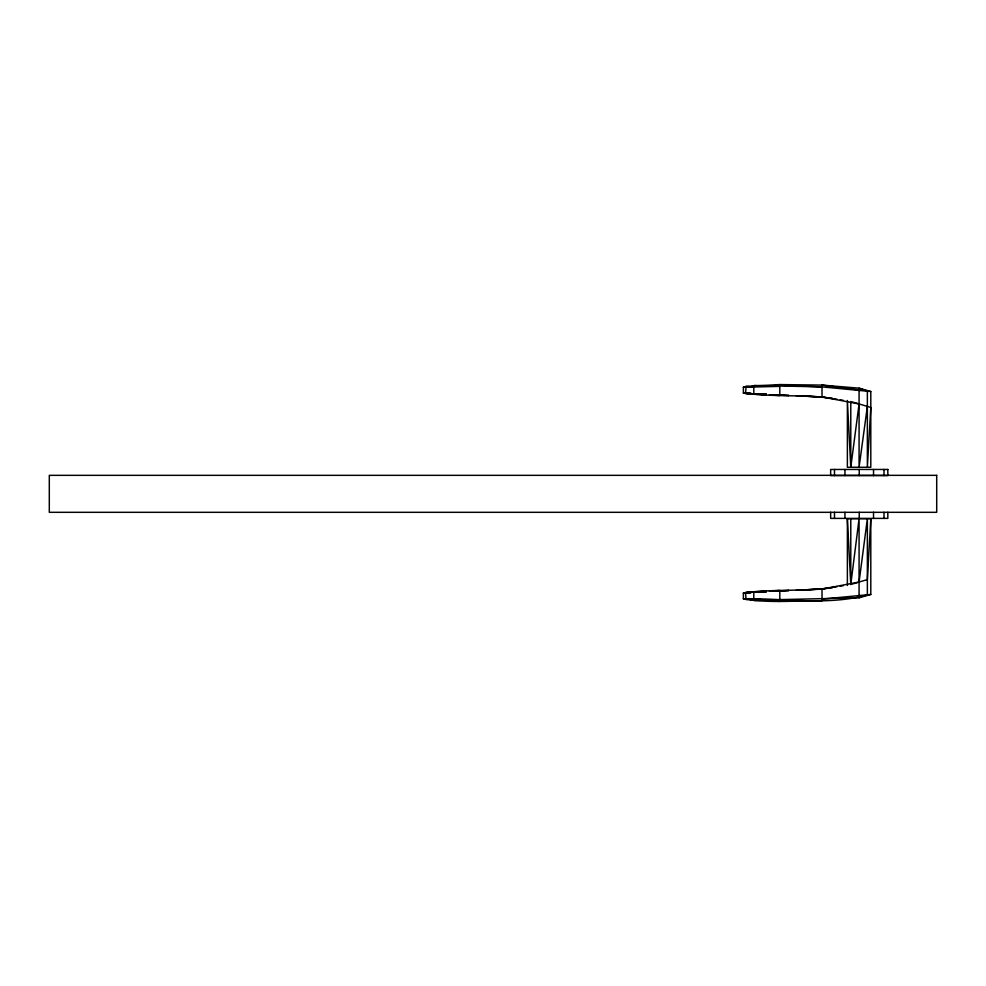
<?xml version="1.0" encoding="UTF-8"?>
<svg xmlns="http://www.w3.org/2000/svg" width="986" height="986" viewBox="0 0 986 986"><rect width="100%" height="100%" fill="white"/><g stroke="black" fill="none" stroke-linecap="round" stroke-linejoin="round"><path stroke-width="1.48" d="M743.382 598.761C784.597 598.046 827.143 605.959 867.36 594.928L867.36 518.735L859.077 582.048L822.016 589.061L822.016 600.905C795.924 600.326 769.166 603.592 743.382 598.761L743.382 592.968C772.888 588.827 802.974 591.711 832.455 587.607M847.368 585.511L847.368 518.735L870.798 518.735L867.36 579.595L852.163 584.094M847.368 518.735L850.782 584.501L859.077 518.735L859.077 597.812L779.803 599.624M832.455 398.393C802.974 394.289 772.888 397.173 743.382 393.032L743.382 387.239L746.082 386.413L779.803 384.577L822.016 385.095L859.077 388.188L870.798 391.541L870.798 467.265L847.368 467.265L847.368 400.489L850.782 467.265L859.077 403.952L852.163 401.906M867.36 406.405L859.077 467.265L859.077 388.188L867.36 391.072L867.36 467.265L870.798 407.428L859.077 403.952L822.016 396.939L799.399 395.891M766.036 394.671L753.797 394.24L753.797 387.03L754.82 385.477L822.016 386.882L870.798 391.541M859.077 597.812L870.798 594.459L870.798 518.735M746.846 387.116L749.496 386.561M752.158 386.019L754.82 385.477M799.399 590.109L822.016 589.061L837.151 586.658M840.183 586.177L843.215 585.696M870.798 594.459L822.016 599.118M764.507 386.019L767.564 385.736M775.218 385.008L822.016 386.882L822.016 396.939L837.163 399.342M749.939 599.278L746.082 599.587L745.515 592.611L766.381 591.28M769.363 591.082L779.803 590.417L779.803 601.423L753.797 598.97L753.797 591.76L766.036 591.329M758.554 592.081L766.147 591.637M775.255 591.107L788.849 590.466M760.07 592.081L766.147 591.748M755.954 592.081L766.381 591.538L757.445 592.056M775.329 591.07L779.803 590.836L772.149 591.107M779.803 591.021L788.849 590.602M779.803 386.376L743.382 387.239M796.38 590.146L822.016 589.061M745.515 598.613L754.82 600.523L768.045 600.055M772.149 394.893L788.849 395.534M796.38 395.854L822.016 396.939M757.445 393.944L766.381 394.351L755.954 393.919M779.803 394.979L788.849 395.398M775.329 394.93L779.803 395.164L775.255 394.893M760.07 393.919L766.147 394.252M758.554 393.919L766.147 394.363M766.381 394.72L745.515 393.389L746.082 386.413L753.797 387.03M769.363 394.918L779.803 395.583L779.803 384.577M859.077 389.963L822.016 385.095L822.016 386.882M840.183 399.823L843.215 400.304M753.797 598.97L754.82 600.523M887.831 512.264L887.831 518.389L830.656 518.389L830.656 512.264M883.998 469.459L883.998 475.585M883.998 512.264L883.998 518.389M873.534 469.459L873.534 475.585M873.534 512.264L873.534 518.389M859.25 469.459L859.25 475.585M859.25 512.264L859.25 518.389M850.782 401.499L850.782 467.265M850.782 518.735L850.782 584.501M844.94 469.459L844.94 475.585M844.94 512.264L844.94 518.389M834.489 469.459L834.489 475.585M834.489 512.264L834.489 518.389M750.975 592.524L743.382 592.968L750.975 592.561M751.48 592.303L745.515 592.611L751.48 592.34M887.831 469.459L830.656 469.459L830.656 475.585L887.831 475.585L887.831 469.459M936.7 475.338L49.3 475.338L49.3 512.313L936.7 512.313L936.7 475.338M751.48 393.66L745.515 393.389L751.48 393.697M750.975 393.439L743.382 393.032L750.975 393.476"/></g></svg>
